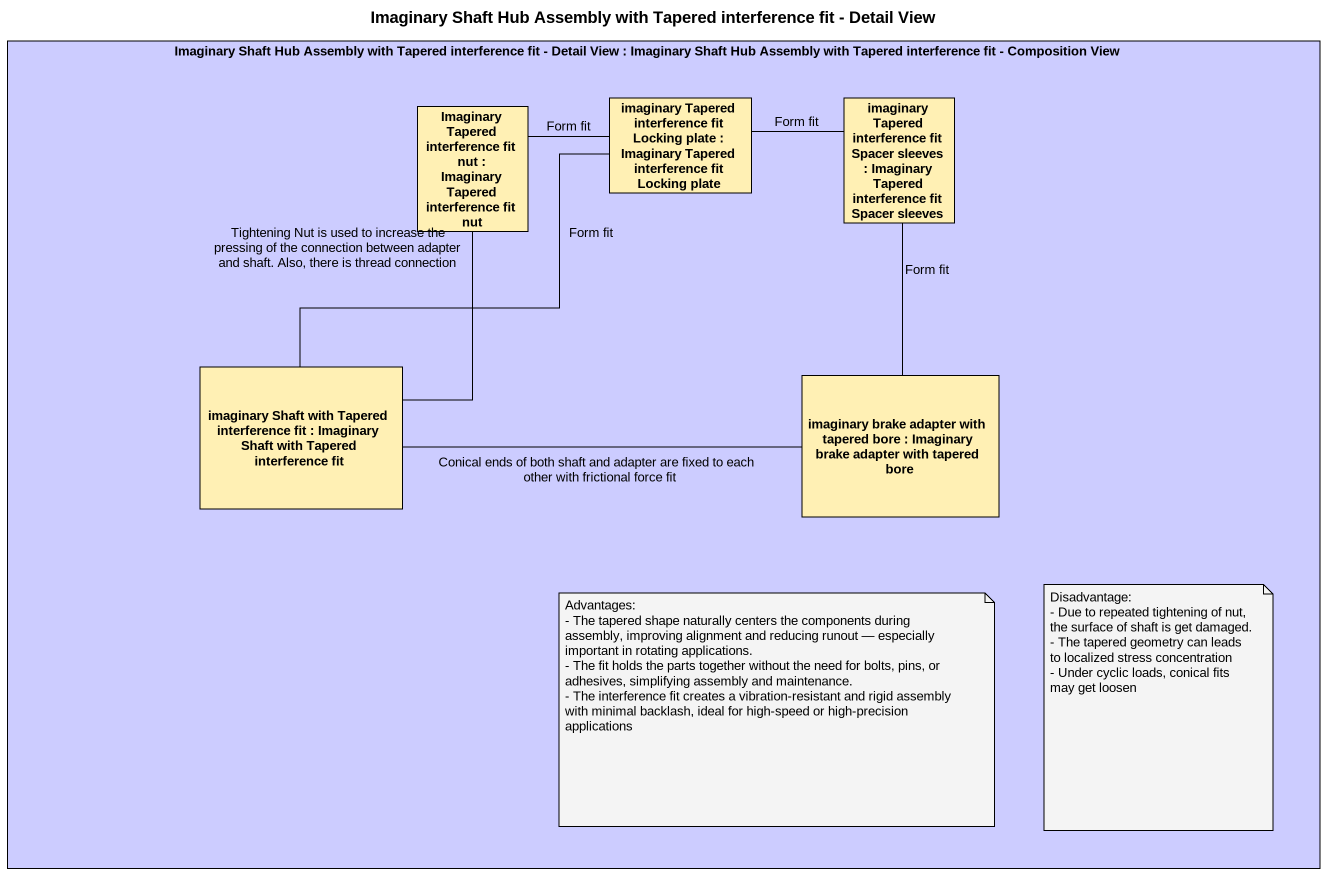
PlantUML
@startuml
title Imaginary Shaft Hub Assembly with Tapered interference fit - Detail View
rectangle "Imaginary Shaft Hub Assembly with Tapered interference fit - Detail View : Imaginary Shaft Hub Assembly with Tapered interference fit - Composition View" as Imaginary_Shaft_Hub #CCCCFF {
  rectangle "Imaginary Tapered interference fit nut : ImaginaryTapered interference fit nut" as Imaginary_Tapered #FFF0B4
  rectangle "imaginary Tapered interference fit Locking plate : Imaginary Tapered interference fit Locking plate" as imaginary_Tapered #FFF0B4
  rectangle "imaginary Tapered interference fit Spacer sleeves : Imaginary Tapered interference fit Spacer sleeves" as imaginary_Tapered_2 #FFF0B4
  rectangle "imaginary Shaft with Tapered interference fit : Imaginary Shaft with Tapered interference fit" as imaginary_Shaft_with #FFF0B4
  rectangle "imaginary brake adapter with tapered bore : Imaginary brake adapter with tapered bore" as imaginary_brake_adapter #FFF0B4
}
Imaginary_Tapered -right- imaginary_Tapered : Form fit
Imaginary_Tapered -- imaginary_Shaft_with : Tightening Nut is used to increase the pressing of the connection between adapter and shaft. Also, there is thread connection
imaginary_Tapered -right- imaginary_Tapered_2 : Form fit
imaginary_Tapered -- imaginary_Shaft_with : Form fit
imaginary_Tapered_2 -- imaginary_brake_adapter : Form fit
imaginary_Shaft_with -right- imaginary_brake_adapter : Conical ends of both shaft and adapter are fixed to each other with frictional force fit
note as N1
  Advantages:
  - The tapered shape naturally centers the components during assembly, improving alignment and reducing runout — especially important in rotating applications.
  - The fit holds the parts together without the need for bolts, pins, or adhesives, simplifying assembly and maintenance.
  - The interference fit creates a vibration-resistant and rigid assembly with minimal backlash, ideal for high-speed or high-precision applications
end note
note as N2
  Disadvantage:
  - Due to repeated tightening of nut, the surface of shaft is get damaged.
  - The tapered geometry can leads to localized stress concentration
  - Under cyclic loads, conical fits may get loosen
end note
@enduml
